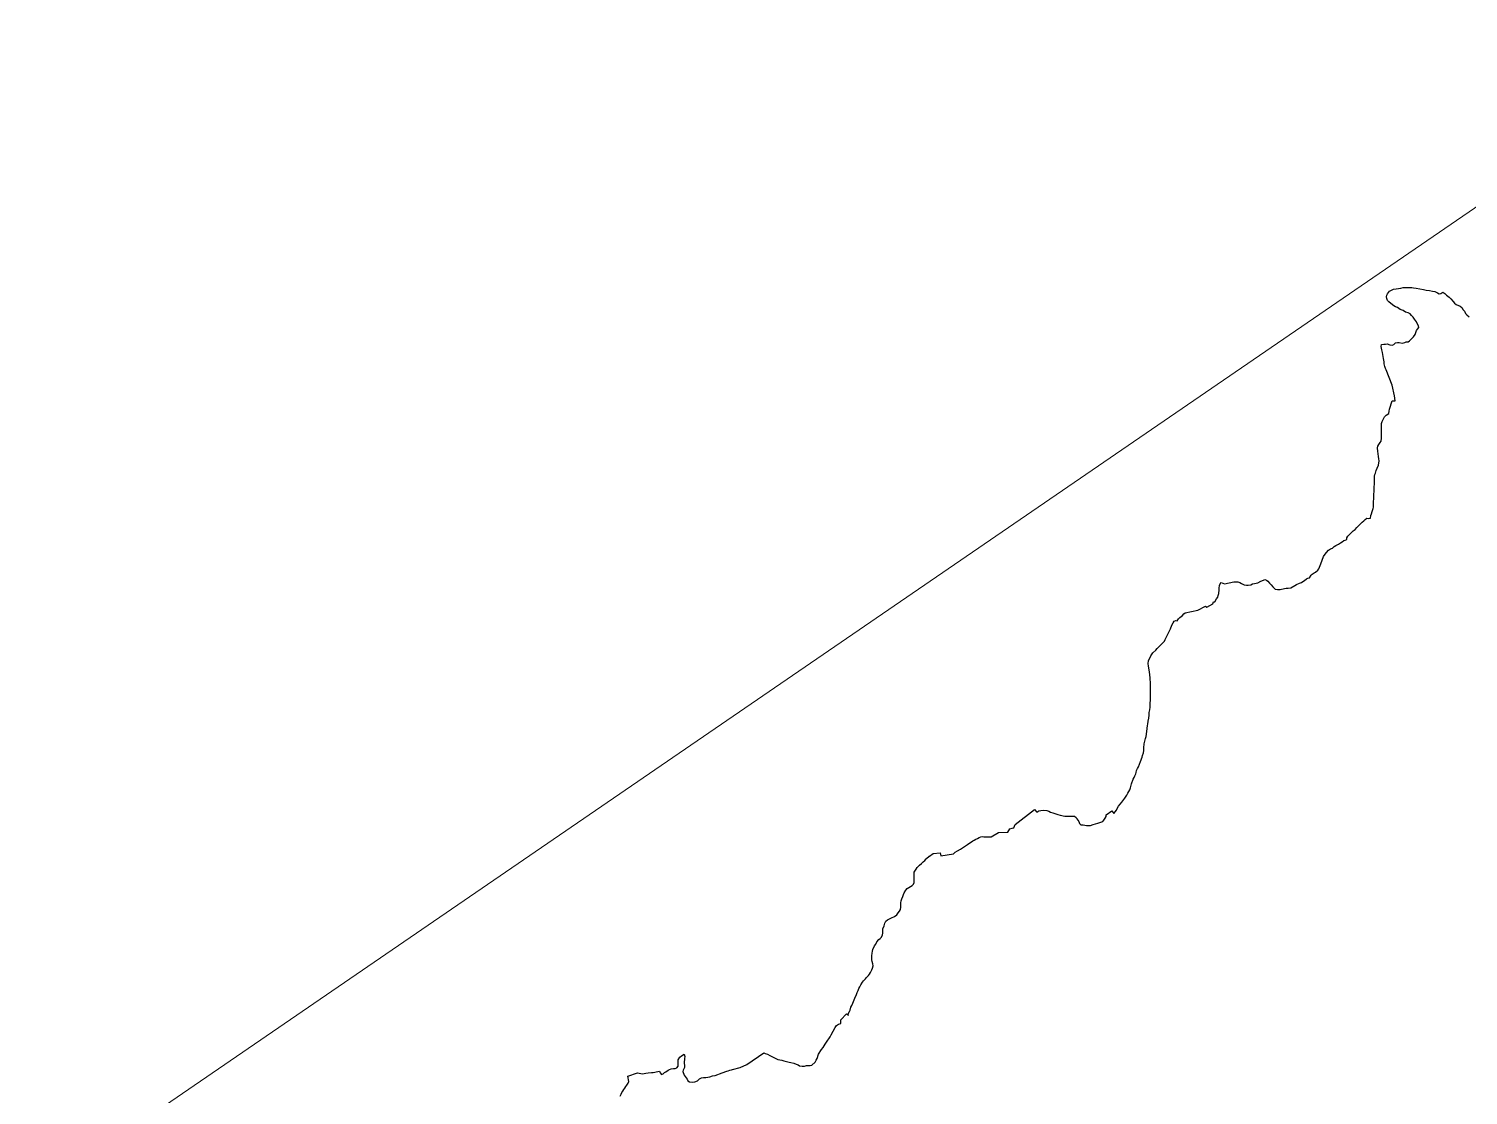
# Model space of a CAD drawing. Header units: metres. Extents: x 263924 to 318888, y 5017073 to 5064560.
# Drawn here: x 268781 to 273638, y 5039290 to 5042888 of the extents above; entities that cross this region are included whole.
import ezdxf

# ---------------------------------------------------------------- set-up
doc = ezdxf.new("R2010")
doc.units = ezdxf.units.M
doc.header["$LTSCALE"] = 38
doc.layers.add('1', color=7, linetype='Continuous', lineweight=25)
doc.layers.add('60', color=7, linetype='Continuous', lineweight=13)

msp = doc.modelspace()

# ---------------------------------------------------------------- linework, layer by layer
at = {"layer": '1'}
for points in [[(273453.37, 5041848.96), (273459.37, 5041855.96), (273464.37, 5041869.96), (273467.37, 5041874.96), (273471.37, 5041879.96), (273470.37, 5041885.96), (273466.37, 5041893.96), (273463.37, 5041898.96), (273457.37, 5041907.96), (273452.37, 5041914.96), (273447.37, 5041920.96), (273442.37, 5041925.96), (273436.37, 5041929.96), (273426.37, 5041931.96), (273419.37, 5041936.96), (273409.37, 5041940.96), (273404.37, 5041943.96), (273400.37, 5041947.96), (273393.37, 5041949.96), (273387.37, 5041952.96), (273377.37, 5041960.96), (273370.37, 5041966.96), (273366.37, 5041970.96), (273363.37, 5041977.96), (273362.37, 5041982.96), (273363.37, 5041988.96), (273366.37, 5041993.96), (273373.37, 5042002.96), (273381.37, 5042006.96), (273386.37, 5042008.96), (273395.37, 5042010.96), (273411.37, 5042012.96), (273419.37, 5042014.96), (273448.37, 5042014.96), (273453.37, 5042013.96), (273462.37, 5042012.96), (273487.37, 5042007.96), (273496.37, 5042005.96), (273507.37, 5042004.96), (273517.37, 5042002.96)], [(273517.37, 5042002.96), (273525.37, 5042000.96), (273534.37, 5041996.96), (273540.37, 5041993.96), (273546.37, 5041994.96), (273552.37, 5041998.96), (273559.37, 5041994.96), (273565.37, 5041988.96), (273574.37, 5041981.96), (273579.37, 5041976.96), (273587.37, 5041967.96), (273592.37, 5041961.96), (273597.37, 5041957.96), (273611.37, 5041951.96), (273616.37, 5041947.96), (273621.37, 5041939.96), (273625.37, 5041934.96), (273629.37, 5041926.96), (273633.37, 5041922.96), (273641.37, 5041915.96)], [(273346.38, 5041555.95), (273348.38, 5041562.95), (273351.38, 5041569.95), (273356.38, 5041578.95), (273361.38, 5041583.95), (273370.38, 5041589.96), (273371.38, 5041597.96), (273372.38, 5041603.96), (273382.38, 5041632.96), (273391.38, 5041632.96), (273389.38, 5041649.96), (273381.38, 5041684.96), (273361.38, 5041736.96), (273359.38, 5041741.96), (273357.38, 5041748.96), (273355.38, 5041756.96), (273354.37, 5041763.96), (273352.37, 5041774.96), (273349.37, 5041795.96), (273347.37, 5041804.96), (273346.37, 5041809.96), (273344.37, 5041815.96), (273345.37, 5041822.96), (273353.37, 5041823.96), (273359.37, 5041823.96), (273365.37, 5041824.96), (273374.37, 5041821.96), (273381.37, 5041819.96), (273387.37, 5041822.96), (273392.37, 5041826.96), (273393.37, 5041827.96), (273399.37, 5041829.96), (273405.37, 5041828.96), (273415.37, 5041826.96), (273424.37, 5041829.96), (273429.37, 5041831.96), (273435.37, 5041831.96), (273440.37, 5041834.96), (273444.37, 5041839.96), (273453.37, 5041848.96)], [(273232.39, 5041175.95), (273250.39, 5041193.95), (273257.39, 5041198.95), (273262.39, 5041204.95), (273280.39, 5041222.95), (273286.39, 5041227.95), (273290.39, 5041231.95), (273296.39, 5041236.95), (273303.39, 5041235.95), (273308.39, 5041236.95), (273310.39, 5041245.95), (273312.39, 5041251.95), (273314.39, 5041258.95), (273317.39, 5041268.95), (273319.39, 5041273.95), (273319.39, 5041279.95), (273318.39, 5041284.95), (273322.38, 5041358.95), (273322.38, 5041378.95), (273323.38, 5041383.95), (273325.38, 5041388.95), (273328.38, 5041397.95), (273331.38, 5041404.95), (273335.38, 5041415.95), (273337.38, 5041422.95), (273338.38, 5041428.95), (273337.38, 5041437.95), (273335.38, 5041443.95), (273334.38, 5041454.95), (273333.38, 5041461.95), (273332.38, 5041473.95), (273333.38, 5041479.95), (273336.38, 5041484.95), (273341.38, 5041491.95), (273344.38, 5041496.95), (273346.38, 5041506.95), (273346.38, 5041519.95), (273345.38, 5041535.95), (273345.38, 5041543.95), (273346.38, 5041555.95)], [(272987.39, 5040996.95), (272994.39, 5040995.95), (273003.39, 5040995.95), (273018.39, 5040998.95), (273024.39, 5041000.95), (273031.39, 5041000.95), (273039.39, 5041001.95), (273053.39, 5041009.95), (273059.39, 5041012.95), (273069.39, 5041016.95), (273075.39, 5041019.95), (273080.39, 5041022.95), (273086.39, 5041026.95), (273092.39, 5041031.95), (273097.39, 5041033.95), (273103.39, 5041035.95), (273108.39, 5041043.95), (273112.39, 5041047.95), (273118.39, 5041051.95), (273123.39, 5041054.95), (273131.39, 5041060.95), (273134.39, 5041065.95), (273136.39, 5041071.95), (273141.39, 5041082.95), (273150.39, 5041106.95), (273155.39, 5041114.95), (273160.39, 5041120.95), (273167.39, 5041128.95), (273173.39, 5041132.95), (273180.39, 5041135.95), (273186.39, 5041140.95), (273191.39, 5041144.95), (273200.39, 5041148.95), (273207.39, 5041153.95), (273213.39, 5041156.95), (273218.39, 5041161.95), (273223.39, 5041162.95), (273228.39, 5041164.95), (273228.39, 5041170.95), (273232.39, 5041175.95)], [(272678.39, 5040913.95), (272683.39, 5040917.95), (272726.39, 5040925.95), (272752.39, 5040939.95), (272756.39, 5040936.95), (272776.39, 5040947.95), (272779.39, 5040953.95), (272783.39, 5040954.95), (272789.39, 5040964.95), (272793.39, 5040969.95), (272794.39, 5040975.95), (272796.39, 5040982.95), (272798.39, 5040994.95), (272798.39, 5041000.95), (272799.39, 5041009.95), (272801.39, 5041014.95), (272804.39, 5041019.95), (272810.39, 5041017.95), (272816.39, 5041014.95), (272847.39, 5041021.95), (272861.39, 5041021.95), (272867.39, 5041019.95), (272873.39, 5041015.95), (272882.39, 5041011.95), (272890.39, 5041010.95), (272896.39, 5041010.95), (272904.39, 5041011.95), (272910.39, 5041014.95), (272917.39, 5041015.95), (272922.39, 5041016.95), (272928.39, 5041018.95), (272938.39, 5041023.95), (272947.39, 5041027.95), (272952.39, 5041029.95), (272957.39, 5041027.95), (272962.39, 5041023.95), (272967.39, 5041017.95), (272973.39, 5041011.95), (272979.39, 5041004.95), (272987.39, 5040996.95)], [(272545.39, 5040474.94), (272549.39, 5040492.94), (272551.39, 5040499.94), (272552.39, 5040507.94), (272555.39, 5040526.94), (272556.39, 5040536.94), (272557.39, 5040541.94), (272558.39, 5040551.94), (272560.39, 5040561.94), (272561.39, 5040571.94), (272562.39, 5040580.94), (272564.39, 5040589.94), (272565.39, 5040598.94), (272565.39, 5040607.94), (272566.39, 5040626.94), (272566.39, 5040682.94), (272565.39, 5040691.94), (272565.39, 5040697.94), (272563.39, 5040717.94), (272559.39, 5040737.95), (272558.39, 5040746.95), (272559.39, 5040755.95), (272567.39, 5040771.95), (272574.39, 5040781.95), (272584.39, 5040791.95), (272588.39, 5040796.95), (272613.39, 5040821.95), (272615.39, 5040826.95), (272629.39, 5040853.95), (272631.39, 5040858.95), (272634.39, 5040863.95), (272638.39, 5040875.95), (272642.39, 5040883.95), (272646.39, 5040888.95), (272651.39, 5040891.95), (272656.39, 5040890.95), (272661.39, 5040896.95), (272665.39, 5040901.95), (272674.39, 5040907.95), (272678.39, 5040913.95)], [(272373.4, 5040202.94), (272380.4, 5040205.94), (272388.4, 5040207.94), (272395.4, 5040209.94), (272405.4, 5040213.94), (272409.4, 5040217.94), (272413.4, 5040224.94), (272416.4, 5040229.94), (272416.4, 5040235.94), (272436.4, 5040248.94), (272442.4, 5040239.94), (272447.4, 5040245.94), (272451.4, 5040251.94), (272453.4, 5040256.94), (272458.4, 5040264.94), (272464.4, 5040271.94), (272469.4, 5040278.94), (272479.4, 5040291.94), (272486.4, 5040301.94), (272489.4, 5040308.94), (272493.4, 5040314.94), (272496.4, 5040319.94), (272499.4, 5040326.94), (272502.4, 5040339.94), (272508.4, 5040355.94), (272511.4, 5040361.94), (272513.4, 5040367.94), (272516.4, 5040373.94), (272518.4, 5040378.94), (272519.4, 5040384.94), (272522.4, 5040391.94), (272525.4, 5040397.94), (272529.4, 5040406.94), (272532.4, 5040415.94), (272538.4, 5040430.94), (272539.4, 5040435.94), (272542.39, 5040444.94), (272544.39, 5040452.94), (272544.39, 5040461.94), (272545.39, 5040474.94)], [(271971.39, 5040150.94), (271977.39, 5040153.94), (271982.39, 5040155.94), (271988.39, 5040159.94), (271993.39, 5040161.94), (271998.39, 5040162.94), (272004.39, 5040161.94), (272028.39, 5040161.94), (272053.39, 5040175.94), (272085.39, 5040176.94), (272091.39, 5040188.94), (272099.39, 5040190.94), (272105.39, 5040191.94), (272107.39, 5040197.94), (272109.39, 5040202.94), (272174.39, 5040253.94), (272182.39, 5040244.94), (272189.39, 5040248.94), (272196.39, 5040250.94), (272204.39, 5040251.94), (272216.39, 5040249.94), (272223.39, 5040247.94), (272229.39, 5040244.94), (272236.39, 5040242.94), (272246.39, 5040238.94), (272253.39, 5040236.94), (272261.39, 5040234.94), (272277.4, 5040231.94), (272286.4, 5040230.94), (272310.4, 5040230.94), (272315.4, 5040226.94), (272317.4, 5040221.94), (272321.4, 5040217.94), (272324.4, 5040212.94), (272326.4, 5040206.94), (272331.4, 5040201.94), (272339.4, 5040201.94), (272350.4, 5040199.94), (272363.4, 5040199.94), (272373.4, 5040202.94)], [(271715.39, 5039904.94), (271719.39, 5039910.94), (271722.39, 5039916.94), (271723.39, 5039923.94), (271724.39, 5039931.94), (271724.39, 5039938.94), (271725.39, 5039945.94), (271727.39, 5039952.94), (271730.39, 5039959.94), (271732.39, 5039966.94), (271735.39, 5039972.94), (271740.39, 5039981.94), (271745.39, 5039986.94), (271750.39, 5039990.94), (271762.39, 5039996.94), (271766.39, 5040001.94), (271769.39, 5040007.94), (271769.39, 5040042.94), (271775.39, 5040052.94), (271779.39, 5040057.94), (271786.39, 5040065.94), (271793.39, 5040071.94), (271799.39, 5040076.94), (271804.39, 5040081.94), (271809.39, 5040087.94), (271810.39, 5040088.94), (271819.39, 5040095.94), (271820.39, 5040096.94), (271833.39, 5040105.94), (271856.39, 5040107.94), (271859.39, 5040097.94), (271901.39, 5040103.94), (271907.39, 5040109.94), (271915.39, 5040114.94), (271925.39, 5040119.94), (271932.39, 5040124.94), (271942.39, 5040130.94), (271948.39, 5040135.94), (271966.39, 5040147.94), (271971.39, 5040150.94)], [(271574.39, 5039629.94), (271576.39, 5039636.94), (271579.39, 5039642.94), (271582.39, 5039649.94), (271585.39, 5039655.94), (271589.39, 5039661.94), (271594.39, 5039670.94), (271598.39, 5039675.94), (271604.39, 5039682.94), (271608.39, 5039686.94), (271614.39, 5039693.94), (271618.39, 5039697.94), (271621.39, 5039703.94), (271626.39, 5039712.94), (271628.39, 5039718.94), (271630.39, 5039726.94), (271629.39, 5039732.94), (271627.39, 5039740.94), (271626.39, 5039746.94), (271626.39, 5039759.94), (271627.39, 5039768.94), (271628.39, 5039775.94), (271629.39, 5039781.94), (271635.39, 5039793.94), (271639.39, 5039799.94), (271642.39, 5039806.94), (271649.39, 5039814.94), (271654.39, 5039818.94), (271658.39, 5039822.94), (271662.39, 5039830.94), (271663.39, 5039836.94), (271663.39, 5039850.94), (271667.39, 5039861.94), (271670.39, 5039869.94), (271673.39, 5039876.94), (271678.39, 5039881.94), (271692.39, 5039887.94), (271702.39, 5039892.94), (271710.39, 5039898.94), (271715.39, 5039904.94)], [(271315.39, 5039408.95), (271322.39, 5039407.95), (271329.39, 5039405.95), (271342.39, 5039402.95), (271347.39, 5039401.95), (271352.39, 5039399.95), (271362.39, 5039397.95), (271370.39, 5039394.95), (271377.39, 5039391.95), (271382.39, 5039388.94), (271391.39, 5039387.94), (271398.39, 5039387.94), (271405.39, 5039389.94), (271417.39, 5039389.94), (271423.39, 5039390.94), (271434.39, 5039401.94), (271438.39, 5039407.94), (271441.39, 5039413.94), (271446.39, 5039427.94), (271456.39, 5039443.94), (271461.39, 5039450.94), (271468.39, 5039461.94), (271473.39, 5039468.94), (271485.39, 5039486.94), (271488.39, 5039493.94), (271502.39, 5039518.94), (271506.39, 5039524.94), (271513.39, 5039529.94), (271521.39, 5039531.94), (271521.39, 5039543.94), (271540.39, 5039564.94), (271547.39, 5039559.94), (271546.39, 5039564.94), (271550.39, 5039571.94), (271552.39, 5039576.94), (271555.39, 5039586.94), (271558.39, 5039592.94), (271561.39, 5039600.94), (271568.39, 5039616.94), (271574.39, 5039629.94)], [(270777.38, 5039286.95), (270780.38, 5039293.95), (270782.38, 5039298.95), (270785.38, 5039303.95), (270789.38, 5039308.95), (270792.38, 5039313.95), (270796.38, 5039318.95), (270799.38, 5039323.95), (270803.38, 5039330.95), (270806.38, 5039335.95), (270802.38, 5039353.95), (270835.38, 5039365.95), (270852.38, 5039361.95), (270857.38, 5039362.95), (270863.38, 5039363.95), (270871.38, 5039365.95), (270882.38, 5039366.95), (270888.38, 5039366.95), (270903.38, 5039369.95), (270909.38, 5039370.95), (270911.38, 5039365.95), (270916.38, 5039359.95), (270921.38, 5039361.95), (270926.38, 5039366.95), (270931.38, 5039368.95), (270938.38, 5039373.95), (270943.38, 5039376.95), (270948.38, 5039378.95), (270956.38, 5039379.95), (270962.38, 5039379.95), (270968.38, 5039381.95), (270972.38, 5039387.95), (270972.38, 5039408.95), (270978.38, 5039417.95), (270983.38, 5039422.95)], [(270983.38, 5039422.95), (270992.38, 5039427.95), (270995.38, 5039420.95), (270994.38, 5039413.95), (270992.38, 5039398.95), (270993.38, 5039388.95), (270993.38, 5039382.95), (270989.38, 5039374.95), (270988.38, 5039369.95), (270992.38, 5039357.95), (270996.38, 5039352.95), (271003.38, 5039343.95), (271005.38, 5039338.95), (271010.38, 5039334.95), (271019.38, 5039333.95), (271028.38, 5039334.95), (271037.38, 5039338.95), (271044.38, 5039344.95), (271051.38, 5039348.95), (271058.38, 5039349.95), (271066.38, 5039349.95), (271079.38, 5039351.95), (271088.38, 5039354.95), (271097.38, 5039356.95), (271121.39, 5039364.95), (271136.39, 5039370.95), (271141.39, 5039371.95), (271147.39, 5039373.95), (271152.39, 5039375.95), (271156.39, 5039376.95), (271181.39, 5039382.95), (271204.39, 5039393.95), (271261.39, 5039432.95), (271266.39, 5039430.95), (271274.39, 5039427.95), (271282.39, 5039423.95), (271290.39, 5039418.95), (271299.39, 5039414.95), (271309.39, 5039410.95), (271315.39, 5039408.95)]]:
    msp.add_lwpolyline(points, dxfattribs=at)
at = {"layer": '60'}
msp.add_lwpolyline([(263924.21, 5035614.77), (306189.63, 5064559.85), (318887.94, 5046017.87), (276622.52, 5017072.78)], close=True, dxfattribs=at)

doc.saveas('drawing.dxf')
